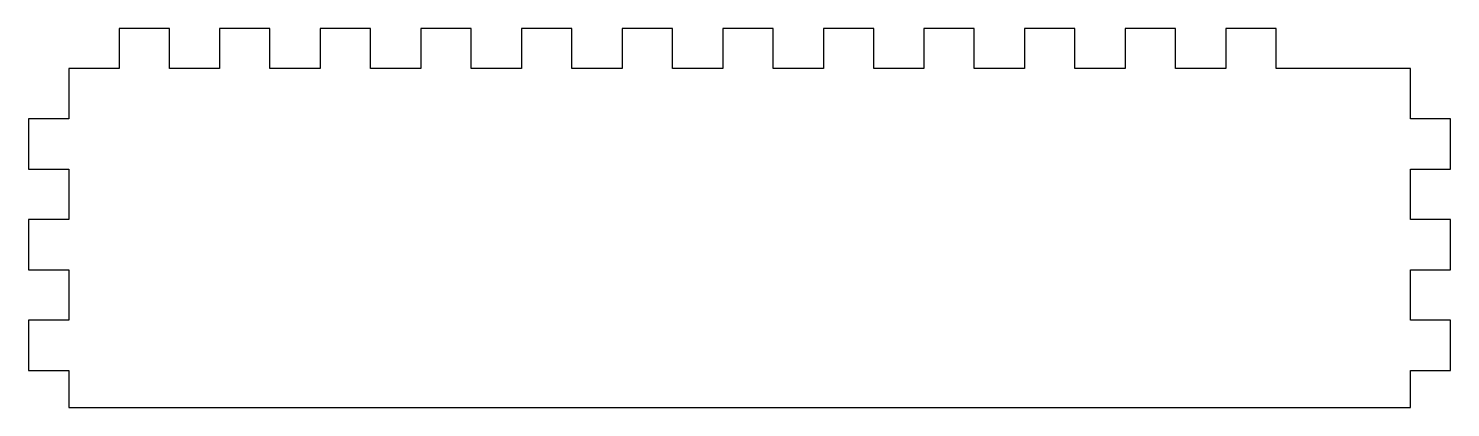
# Model space of a CAD drawing. Header units: millimetres. Extents: x -113 to 99, y 199 to 255.
import ezdxf

# ---------------------------------------------------------------- set-up
doc = ezdxf.new("R2010")
doc.units = ezdxf.units.MM
doc.layers.get('0').update_dxf_attribs({"linetype": 'CONTINUOUS'})

msp = doc.modelspace()

# ---------------------------------------------------------------- linework, layer by layer
msp.add_lwpolyline([(93.34, 249.47), (73.34, 249.47), (73.34, 255.47), (65.84, 255.47), (65.84, 249.47), (58.34, 249.47), (58.34, 255.47), (50.84, 255.47), (50.84, 249.47), (43.34, 249.47), (43.34, 255.47), (35.84, 255.47), (35.84, 249.47), (28.34, 249.47), (28.34, 255.47), (20.84, 255.47), (20.84, 249.47), (13.34, 249.47), (13.34, 255.47), (5.84, 255.47), (5.84, 249.47), (-1.66, 249.47), (-1.66, 255.47), (-9.16, 255.47), (-9.16, 249.47), (-16.66, 249.47), (-16.66, 255.47), (-24.16, 255.47), (-24.16, 249.47), (-31.66, 249.47), (-31.66, 255.47), (-39.16, 255.47), (-39.16, 249.47), (-46.66, 249.47), (-46.66, 255.47), (-54.16, 255.47), (-54.16, 249.47), (-61.66, 249.47), (-61.66, 255.47), (-69.16, 255.47), (-69.16, 249.47), (-76.66, 249.47), (-76.66, 255.47), (-84.16, 255.47), (-84.16, 249.47), (-91.66, 249.47), (-91.66, 255.47), (-99.16, 255.47), (-99.16, 249.47), (-106.66, 249.47), (-106.66, 241.97), (-112.66, 241.97), (-112.66, 234.47), (-106.66, 234.47), (-106.66, 226.97), (-112.66, 226.97), (-112.66, 219.47), (-106.66, 219.47), (-106.66, 211.97), (-112.66, 211.97), (-112.66, 204.47), (-106.66, 204.47), (-106.66, 198.92), (93.34, 198.92), (93.34, 204.47), (99.34, 204.47), (99.34, 211.97), (93.34, 211.97), (93.34, 219.47), (99.34, 219.47), (99.34, 226.97), (93.34, 226.97), (93.34, 234.47), (99.34, 234.47), (99.34, 241.97), (93.34, 241.97)], close=True)

doc.saveas('drawing.dxf')
